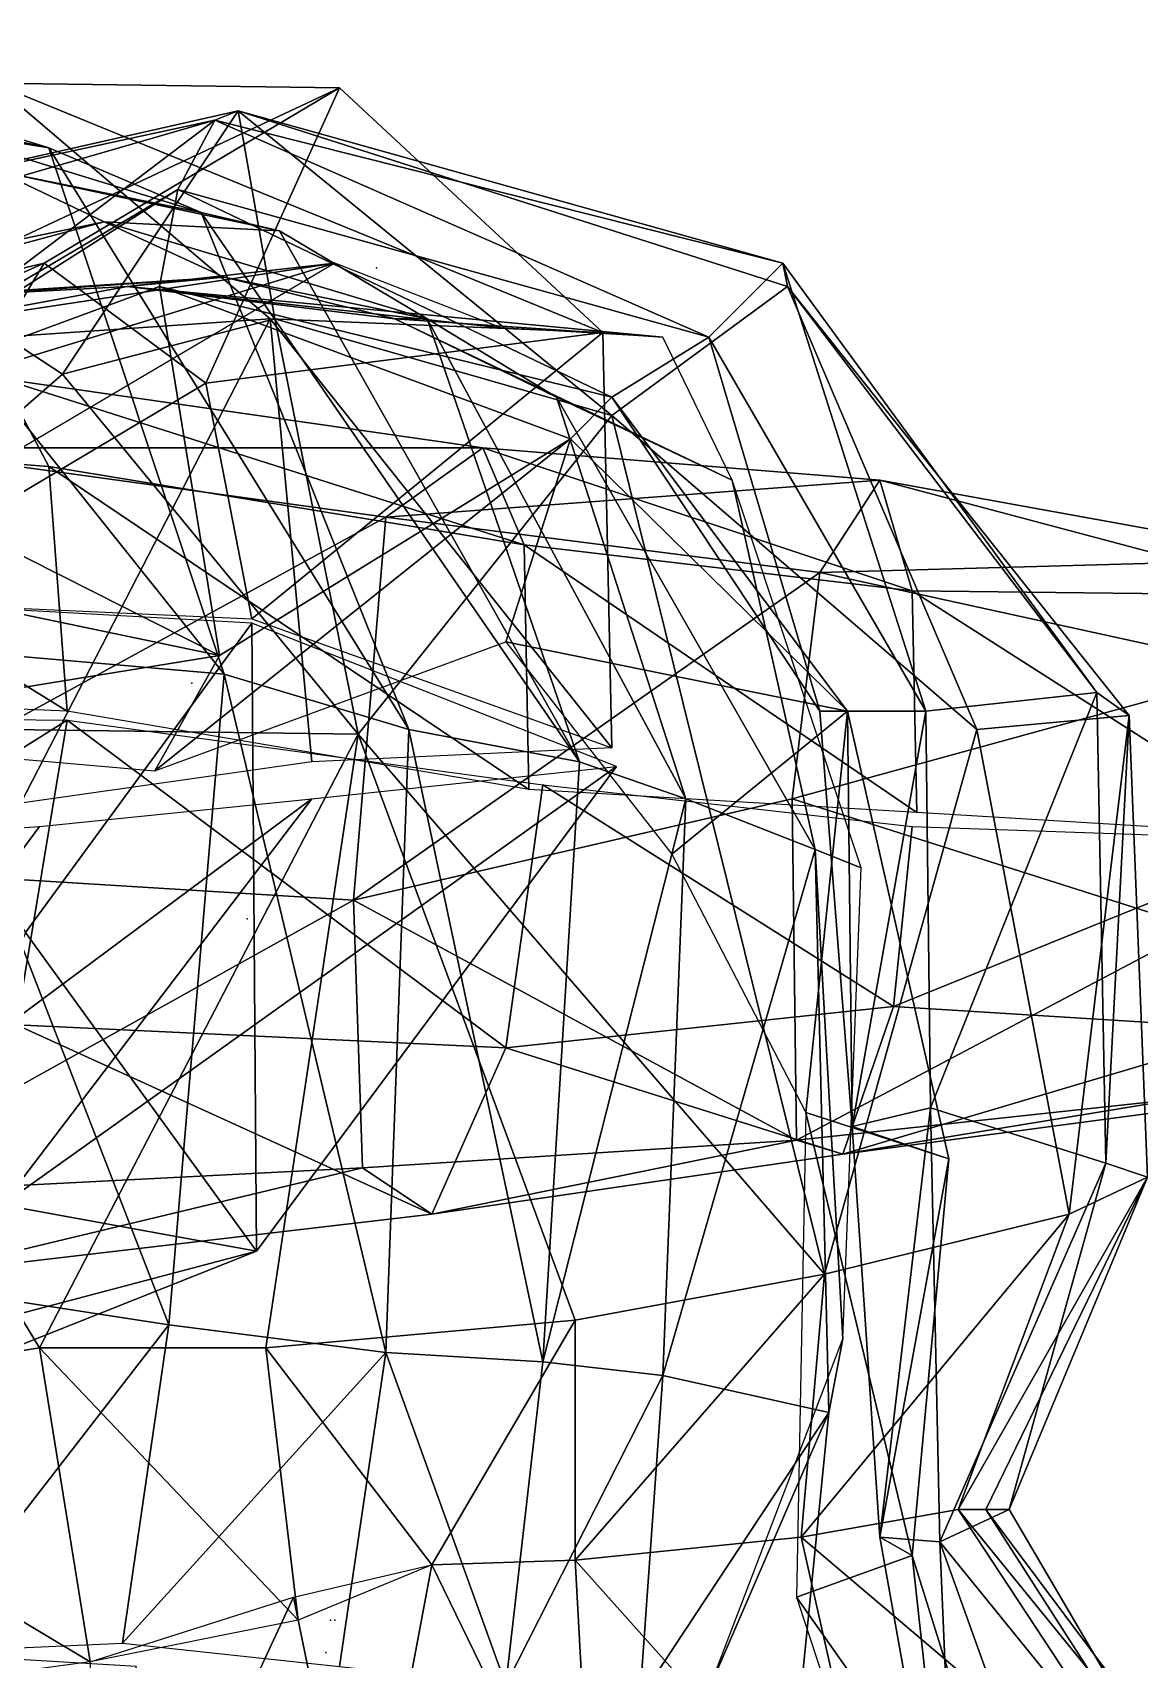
# Model space of a CAD drawing. Extents: x 4.9 to 9.1, y -6.1 to 13.5.
# Drawn here: x 7.68 to 8.079, y 7.393 to 7.98 of the extents above; entities that cross this region are included whole.
import ezdxf

# ---------------------------------------------------------------- set-up
doc = ezdxf.new("R2010")
doc.units = 0
doc.layers.get('0').update_dxf_attribs({"linetype": 'CONTINUOUS'})

msp = doc.modelspace()

# ---------------------------------------------------------------- linework, layer by layer
at = {"color": 0}
for p in [(7.80406, 7.89522, -1.98667), (7.73739, 7.74522, -1.95167), (7.75739, 7.66022, -2.59333), (7.75739, 7.66022, -2.59167), (7.78739, 7.40689, -1.98667), (7.78906, 7.40689, -1.98833), (7.78572, 7.39522, -1.94167), (7.78572, 7.39522, -1.94167)]:
    msp.add_point(p, dxfattribs=at)
for points in [[(7.55072, 7.98022, -1.065), (7.68572, 7.93856, -1.18), (7.61572, 7.95356, -1.21833)], [(7.68572, 7.93856, -1.18), (7.55072, 7.98022, -1.065), (7.58406, 7.95522, -1.02833)], [(7.66572, 7.96189, -2.90333), (7.62739, 7.88356, -2.585), (7.79072, 7.96022, -2.70667)], [(7.64406, 7.86856, -3.26333), (7.66572, 7.96189, -2.90333), (7.76572, 7.87689, -3.06167)], [(7.66572, 7.96189, -2.90333), (7.79072, 7.96022, -2.70667), (7.88572, 7.87189, -2.84)], [(7.88572, 7.87189, -2.84), (7.76572, 7.87689, -3.06167), (7.66572, 7.96189, -2.90333)], [(7.58406, 7.95522, -1.02833), (7.74906, 7.74856, -1.15333), (7.68572, 7.93856, -1.18)], [(7.74906, 7.74856, -1.15333), (7.58406, 7.95522, -1.02833), (7.63406, 7.75856, -1)], [(7.68406, 7.89689, -2.82167), (7.79072, 7.96022, -2.70667), (7.62739, 7.88356, -2.585)], [(7.79072, 7.96022, -2.70667), (7.68406, 7.89689, -2.82167), (7.74239, 7.85356, -2.91167)], [(7.74239, 7.85356, -2.91167), (7.88572, 7.87189, -2.84), (7.79072, 7.96022, -2.70667)], [(7.74572, 7.94856, -2.47), (7.75406, 7.95189, -2.65667), (7.59906, 7.91689, -2.655)], [(7.69072, 7.85689, -2.81667), (7.59906, 7.91689, -2.655), (7.75406, 7.95189, -2.65667)], [(7.61572, 7.95356, -1.21833), (7.74072, 7.91522, -1.34833), (7.66739, 7.93022, -1.38167)], [(7.74072, 7.91522, -1.34833), (7.61572, 7.95356, -1.21833), (7.68572, 7.93856, -1.18)], [(7.75406, 7.95189, -2.65667), (7.76739, 7.87689, -2.805), (7.69072, 7.85689, -2.81667)], [(7.75406, 7.95189, -2.65667), (7.74572, 7.94856, -2.47), (7.95072, 7.89689, -2.49167)], [(7.95072, 7.89689, -2.49167), (7.95239, 7.88856, -2.66833), (7.75406, 7.95189, -2.65667)], [(7.88906, 7.84189, -2.81), (7.75406, 7.95189, -2.65667), (7.95239, 7.88856, -2.66833)], [(7.75406, 7.95189, -2.65667), (7.88906, 7.84189, -2.81), (7.76739, 7.87689, -2.805)], [(7.60906, 7.84522, -2.315), (7.74572, 7.94856, -2.47), (7.58406, 7.90189, -2.50167)], [(7.59906, 7.91689, -2.655), (7.58406, 7.90189, -2.50167), (7.74572, 7.94856, -2.47)], [(7.74572, 7.94856, -2.47), (7.60906, 7.84522, -2.315), (7.73239, 7.92356, -2.31)], [(7.74572, 7.94856, -2.47), (7.73239, 7.92356, -2.31), (7.92406, 7.87022, -2.32)], [(7.92406, 7.87022, -2.32), (7.95072, 7.89689, -2.49167), (7.74572, 7.94856, -2.47)], [(7.68572, 7.93856, -1.18), (7.81572, 7.72856, -1.30333), (7.74072, 7.91522, -1.34833)], [(7.81572, 7.72856, -1.30333), (7.68572, 7.93856, -1.18), (7.74906, 7.74856, -1.15333)], [(7.70572, 7.91189, -1.50333), (7.51406, 7.87189, -1.42167), (7.66739, 7.93022, -1.38167)], [(7.66739, 7.93022, -1.38167), (7.76906, 7.90856, -1.47833), (7.70572, 7.91189, -1.50333)], [(7.76906, 7.90856, -1.47833), (7.66739, 7.93022, -1.38167), (7.74072, 7.91522, -1.34833)], [(7.73239, 7.92356, -2.31), (7.58572, 7.83689, -2.14333), (7.72572, 7.88856, -2.12833)], [(7.58572, 7.83689, -2.14333), (7.73239, 7.92356, -2.31), (7.60906, 7.84522, -2.315)], [(7.73239, 7.92356, -2.31), (7.72572, 7.88856, -2.12833), (7.88906, 7.84856, -2.14167)], [(7.88906, 7.84856, -2.14167), (7.92406, 7.87022, -2.32), (7.73239, 7.92356, -2.31)], [(7.59906, 7.91689, -2.655), (7.69072, 7.85689, -2.81667), (7.54572, 7.73022, -2.82)], [(7.74072, 7.91522, -1.34833), (7.87739, 7.71689, -1.44333), (7.76906, 7.90856, -1.47833)], [(7.87739, 7.71689, -1.44333), (7.74072, 7.91522, -1.34833), (7.81572, 7.72856, -1.30333)], [(7.51406, 7.87189, -1.42167), (7.70572, 7.91189, -1.50333), (7.59406, 7.88189, -1.55)], [(7.74906, 7.89189, -1.62667), (7.59406, 7.88189, -1.55), (7.70572, 7.91189, -1.50333)], [(7.70572, 7.91189, -1.50333), (7.82239, 7.87689, -1.59167), (7.74906, 7.89189, -1.62667)], [(7.82239, 7.87689, -1.59167), (7.70572, 7.91189, -1.50333), (7.76906, 7.90856, -1.47833)], [(7.82239, 7.87689, -1.59167), (7.76906, 7.90856, -1.47833), (7.87739, 7.71689, -1.44333)], [(7.54406, 7.82189, -1.86667), (7.78906, 7.89689, -2.115), (7.62239, 7.79856, -1.99833)], [(7.78906, 7.89689, -2.115), (7.54406, 7.82189, -1.86667), (7.62406, 7.87189, -1.815)], [(7.61072, 7.77522, -2.92667), (7.68406, 7.89689, -2.82167), (7.58739, 7.85356, -2.78333)], [(7.62739, 7.88356, -2.585), (7.58739, 7.85356, -2.78333), (7.68406, 7.89689, -2.82167)], [(7.61072, 7.77522, -2.92667), (7.74239, 7.85356, -2.91167), (7.68406, 7.89689, -2.82167)], [(7.78906, 7.89689, -2.115), (7.62406, 7.87189, -1.815), (7.71406, 7.88856, -1.78)], [(7.71406, 7.88856, -1.78), (7.84906, 7.87356, -2.07833), (7.78906, 7.89689, -2.115)], [(7.95072, 7.89689, -2.49167), (7.92406, 7.87022, -2.32), (8.00239, 7.73522, -2.315)], [(8.00239, 7.73522, -2.315), (8.06406, 7.74189, -2.49333), (7.95072, 7.89689, -2.49167)], [(7.95239, 7.88856, -2.66833), (7.95072, 7.89689, -2.49167), (8.06406, 7.74189, -2.49333)], [(7.59406, 7.88189, -1.55), (7.74906, 7.89189, -1.62667), (7.65406, 7.88522, -1.66167)], [(7.71406, 7.88856, -1.78), (7.65406, 7.88522, -1.66167), (7.74906, 7.89189, -1.62667)], [(7.74906, 7.89189, -1.62667), (7.81072, 7.87689, -1.73167), (7.71406, 7.88856, -1.78)], [(7.81072, 7.87689, -1.73167), (7.74906, 7.89189, -1.62667), (7.82239, 7.87689, -1.59167)], [(7.74739, 7.75522, -2.02667), (7.72572, 7.88856, -2.12833), (7.58572, 7.83689, -2.14333)], [(7.65406, 7.88522, -1.66167), (7.71406, 7.88856, -1.78), (7.62406, 7.87189, -1.815)], [(7.71406, 7.88856, -1.78), (7.90739, 7.87022, -2.045), (7.84906, 7.87356, -2.07833)], [(7.90739, 7.87022, -2.045), (7.71406, 7.88856, -1.78), (7.81072, 7.87689, -1.73167)], [(7.72572, 7.88856, -2.12833), (7.74739, 7.75522, -2.02667), (7.87406, 7.83356, -1.99167)], [(7.87406, 7.83356, -1.99167), (7.88906, 7.84856, -2.14167), (7.72572, 7.88856, -2.12833)], [(7.95239, 7.88856, -2.66833), (8.02072, 7.72856, -2.78833), (7.88906, 7.84189, -2.81)], [(8.06406, 7.74189, -2.49333), (8.07572, 7.73356, -2.67167), (7.95239, 7.88856, -2.66833)], [(8.02072, 7.72856, -2.78833), (7.95239, 7.88856, -2.66833), (8.07572, 7.73356, -2.67167)], [(7.76572, 7.87689, -3.06167), (7.67572, 7.70189, -3.31167), (7.64406, 7.86856, -3.26333)], [(7.67572, 7.70189, -3.31167), (7.76572, 7.87689, -3.06167), (7.78072, 7.71689, -3.14667)], [(7.79739, 7.72689, -2.9), (7.69072, 7.85689, -2.81667), (7.76739, 7.87689, -2.805)], [(7.76572, 7.87689, -3.06167), (7.88572, 7.87189, -2.84), (7.88906, 7.72189, -2.96167)], [(7.88906, 7.72189, -2.96167), (7.78072, 7.71689, -3.14667), (7.76572, 7.87689, -3.06167)], [(7.79739, 7.72689, -2.9), (7.76739, 7.87689, -2.805), (7.88906, 7.84189, -2.81)], [(7.81072, 7.87689, -1.73167), (7.93239, 7.81856, -1.915), (7.90739, 7.87022, -2.045)], [(7.93239, 7.81856, -1.915), (7.81072, 7.87689, -1.73167), (7.86906, 7.84856, -1.70667)], [(7.82239, 7.87689, -1.59167), (7.86906, 7.84856, -1.70667), (7.81072, 7.87689, -1.73167)], [(7.86906, 7.84856, -1.70667), (7.82239, 7.87689, -1.59167), (7.91572, 7.70356, -1.52333)], [(7.87739, 7.71689, -1.44333), (7.91572, 7.70356, -1.52333), (7.82239, 7.87689, -1.59167)], [(7.88572, 7.87189, -2.84), (7.74239, 7.85356, -2.91167), (7.75906, 7.76856, -2.98667)], [(7.75906, 7.76856, -2.98667), (7.88906, 7.72189, -2.96167), (7.88572, 7.87189, -2.84)], [(7.92406, 7.87022, -2.32), (7.88906, 7.84856, -2.14167), (7.96406, 7.73522, -2.15667)], [(7.96406, 7.73522, -2.15667), (8.00239, 7.73522, -2.315), (7.92406, 7.87022, -2.32)], [(7.53072, 7.83522, -3.77667), (7.66906, 7.85522, -3.63333), (7.68572, 7.82356, -3.72)], [(7.79739, 7.72689, -2.9), (7.54572, 7.73022, -2.82), (7.69072, 7.85689, -2.81667)], [(7.84239, 7.83022, -3.58667), (7.66906, 7.85522, -3.63333), (7.62572, 7.83022, -3.49)], [(7.85739, 7.79522, -3.67), (7.68572, 7.82356, -3.72), (7.66906, 7.85522, -3.63333)], [(7.66906, 7.85522, -3.63333), (7.84239, 7.83022, -3.58667), (7.85739, 7.79522, -3.67)], [(7.61072, 7.77522, -2.92667), (7.75906, 7.76856, -2.98667), (7.74239, 7.85356, -2.91167)], [(7.93239, 7.81856, -1.915), (7.86906, 7.84856, -1.70667), (7.96239, 7.68522, -1.65667)], [(7.91572, 7.70356, -1.52333), (7.96239, 7.68522, -1.65667), (7.86906, 7.84856, -1.70667)], [(7.88906, 7.84856, -2.14167), (7.87406, 7.83356, -1.99167), (7.97406, 7.73522, -1.99833)], [(7.97406, 7.73522, -1.99833), (7.96406, 7.73522, -2.15667), (7.88906, 7.84856, -2.14167)], [(7.88906, 7.84189, -2.81), (7.96572, 7.53189, -2.85333), (7.79739, 7.72689, -2.9)], [(7.96572, 7.53189, -2.85333), (7.88906, 7.84189, -2.81), (8.02072, 7.72856, -2.78833)], [(7.69239, 7.73522, -3.76667), (7.53406, 7.74189, -3.81667), (7.53072, 7.83522, -3.77667)], [(7.53072, 7.83522, -3.77667), (7.68572, 7.82356, -3.72), (7.69239, 7.73522, -3.76667)], [(7.58572, 7.83689, -2.14333), (7.59572, 7.78689, -1.99667), (7.74739, 7.75522, -2.02667)], [(7.87406, 7.83356, -1.99167), (7.72406, 7.71356, -1.85333), (7.85072, 7.76022, -1.825)], [(7.72406, 7.71356, -1.85333), (7.87406, 7.83356, -1.99167), (7.74739, 7.75522, -2.02667)], [(7.85072, 7.76022, -1.825), (7.97406, 7.73522, -1.99833), (7.87406, 7.83356, -1.99167)], [(7.80739, 7.80522, -3.44833), (7.62572, 7.83022, -3.49), (7.57906, 7.68022, -3.415)], [(7.62572, 7.83022, -3.49), (7.80739, 7.80522, -3.44833), (7.84239, 7.83022, -3.58667)], [(7.98572, 7.81856, -3.54333), (7.84239, 7.83022, -3.58667), (7.80739, 7.80522, -3.44833)], [(7.99739, 7.77856, -3.62667), (7.85739, 7.79522, -3.67), (7.84239, 7.83022, -3.58667)], [(7.84239, 7.83022, -3.58667), (7.98572, 7.81856, -3.54333), (7.99739, 7.77856, -3.62667)], [(7.85906, 7.70689, -3.705), (7.69239, 7.73522, -3.76667), (7.68572, 7.82356, -3.72)], [(7.68572, 7.82356, -3.72), (7.85739, 7.79522, -3.67), (7.85906, 7.70689, -3.705)], [(7.80739, 7.80522, -3.44833), (7.96406, 7.78522, -3.41333), (7.98572, 7.81856, -3.54333)], [(7.96239, 7.68522, -1.65667), (7.97906, 7.67856, -1.78167), (7.93239, 7.81856, -1.915)], [(8.14239, 7.79022, -3.50167), (7.98572, 7.81856, -3.54333), (7.96406, 7.78522, -3.41333)], [(8.14239, 7.77689, -3.585), (7.99739, 7.77856, -3.62667), (7.98572, 7.81856, -3.54333)], [(7.98572, 7.81856, -3.54333), (8.14239, 7.79022, -3.50167), (8.14239, 7.77689, -3.585)], [(7.57906, 7.68022, -3.415), (7.79572, 7.66689, -3.39167), (7.80739, 7.80522, -3.44833)], [(7.96406, 7.78522, -3.41333), (7.80739, 7.80522, -3.44833), (7.79572, 7.66689, -3.39167)], [(7.99906, 7.69856, -3.65167), (7.85906, 7.70689, -3.705), (7.85739, 7.79522, -3.67)], [(7.85739, 7.79522, -3.67), (7.99739, 7.77856, -3.62667), (7.99906, 7.69856, -3.65167)], [(7.57239, 7.72689, -1.82667), (7.74739, 7.75522, -2.02667), (7.59572, 7.78689, -1.99667)], [(7.79572, 7.66689, -3.39167), (7.95406, 7.70356, -3.37333), (7.96406, 7.78522, -3.41333)], [(8.12406, 7.75022, -3.395), (7.96406, 7.78522, -3.41333), (7.95406, 7.70356, -3.37333)], [(7.96406, 7.78522, -3.41333), (8.12406, 7.75022, -3.395), (8.14239, 7.79022, -3.50167)], [(8.13572, 7.69022, -3.61167), (7.99906, 7.69856, -3.65167), (7.99739, 7.77856, -3.62667)], [(7.99739, 7.77856, -3.62667), (8.14239, 7.77689, -3.585), (8.13572, 7.69022, -3.61167)], [(7.61072, 7.77522, -2.92667), (7.67739, 7.65522, -3.00833), (7.75906, 7.76689, -2.98667)], [(7.76072, 7.54022, -3.00667), (7.75906, 7.76689, -2.98667), (7.67739, 7.65522, -3.00833)], [(7.75906, 7.76689, -2.98667), (7.76072, 7.54022, -3.00667), (7.89072, 7.71522, -2.965)], [(7.74739, 7.75522, -2.02667), (7.57239, 7.72689, -1.82667), (7.72406, 7.71356, -1.85333)], [(7.63406, 7.75856, -1), (7.72906, 7.51356, -1.15), (7.74906, 7.74856, -1.15333)], [(7.72906, 7.51356, -1.15), (7.63406, 7.75856, -1), (7.64239, 7.52689, -0.99167)], [(7.97406, 7.73522, -1.99833), (7.85072, 7.76022, -1.825), (7.91072, 7.68356, -1.80333)], [(7.95406, 7.70356, -3.37333), (8.10072, 7.65689, -3.38333), (8.12406, 7.75022, -3.395)], [(7.80739, 7.50356, -1.32167), (7.74906, 7.74856, -1.15333), (7.72906, 7.51356, -1.15)], [(7.74906, 7.74856, -1.15333), (7.80739, 7.50356, -1.32167), (7.81572, 7.72856, -1.30333)], [(8.06406, 7.74189, -2.49333), (8.00239, 7.73522, -2.315), (8.00406, 7.59189, -2.32833)], [(8.00406, 7.59189, -2.32833), (8.06739, 7.57189, -2.5), (8.06406, 7.74189, -2.49333)], [(8.07572, 7.73356, -2.67167), (8.06406, 7.74189, -2.49333), (8.06739, 7.57189, -2.5)], [(7.69239, 7.73189, -3.77), (7.52239, 7.62522, -3.78), (7.53406, 7.73356, -3.82)], [(7.52239, 7.62522, -3.78), (7.69239, 7.73189, -3.77), (7.67406, 7.62189, -3.72667)], [(7.85072, 7.61356, -3.66833), (7.67406, 7.62189, -3.72667), (7.69239, 7.73189, -3.77)], [(7.69239, 7.73189, -3.77), (7.86406, 7.70856, -3.69833), (7.85072, 7.61356, -3.66833)], [(7.97406, 7.73522, -1.99833), (7.91072, 7.68356, -1.80333), (7.95906, 7.59022, -1.77167)], [(7.95906, 7.59022, -1.77167), (8.01072, 7.57356, -2.00667), (7.97406, 7.73522, -1.99833)], [(7.97406, 7.73522, -1.99833), (7.97572, 7.58522, -2.15333), (7.96406, 7.73522, -2.15667)], [(8.00239, 7.73522, -2.315), (7.96406, 7.73522, -2.15667), (7.97572, 7.58522, -2.15333)], [(7.97572, 7.58522, -2.15333), (7.97406, 7.73522, -1.99833), (8.01072, 7.57356, -2.00667)], [(7.97572, 7.58522, -2.15333), (8.00406, 7.59189, -2.32833), (8.00239, 7.73522, -2.315)], [(8.07572, 7.73356, -2.67167), (8.05406, 7.55356, -2.775), (8.02072, 7.72856, -2.78833)], [(8.05406, 7.55356, -2.775), (8.07572, 7.73356, -2.67167), (8.08239, 7.56689, -2.66333)], [(8.06739, 7.57189, -2.5), (8.08239, 7.56689, -2.66333), (8.07572, 7.73356, -2.67167)], [(7.68239, 7.50522, -2.88), (7.54739, 7.48356, -2.805), (7.54572, 7.73022, -2.82)], [(7.54572, 7.73022, -2.82), (7.79739, 7.72689, -2.9), (7.68239, 7.50522, -2.88)], [(7.76406, 7.50522, -2.89333), (7.68239, 7.50522, -2.88), (7.79739, 7.72689, -2.9)], [(7.79739, 7.72689, -2.9), (7.87572, 7.51522, -2.88833), (7.76406, 7.50522, -2.89333)], [(7.87572, 7.51522, -2.88833), (7.79739, 7.72689, -2.9), (7.96572, 7.53189, -2.85333)], [(7.86406, 7.50022, -1.45), (7.81572, 7.72856, -1.30333), (7.80739, 7.50356, -1.32167)], [(7.81572, 7.72856, -1.30333), (7.86406, 7.50022, -1.45), (7.87739, 7.71689, -1.44333)], [(7.96572, 7.53189, -2.85333), (8.02072, 7.72856, -2.78833), (8.05406, 7.55356, -2.775)], [(7.66906, 7.55689, -3.16333), (7.89072, 7.71522, -2.965), (7.76072, 7.54022, -3.00667)], [(7.89072, 7.71522, -2.965), (7.66906, 7.55689, -3.16333), (7.78072, 7.70356, -3.13833)], [(7.91572, 7.70356, -1.52333), (7.87739, 7.71689, -1.44333), (7.86406, 7.50022, -1.45)], [(7.99072, 7.62856, -3.62667), (7.85072, 7.61356, -3.66833), (7.86406, 7.70856, -3.69833)], [(7.86406, 7.70856, -3.69833), (7.99739, 7.69356, -3.655), (7.99072, 7.62856, -3.62667)], [(7.57906, 7.55356, -3.31), (7.78072, 7.70356, -3.13833), (7.66906, 7.55689, -3.16333)], [(7.78072, 7.70356, -3.13833), (7.57906, 7.55356, -3.31), (7.68239, 7.69356, -3.305)], [(7.79572, 7.66689, -3.39167), (7.95572, 7.58022, -3.45833), (7.95406, 7.70356, -3.37333)], [(7.86406, 7.50022, -1.45), (7.90739, 7.49522, -1.535), (7.91572, 7.70356, -1.52333)], [(7.96239, 7.68522, -1.65667), (7.91572, 7.70356, -1.52333), (7.90739, 7.49522, -1.535)], [(8.10072, 7.65689, -3.38333), (7.95406, 7.70356, -3.37333), (7.95572, 7.58022, -3.45833)], [(7.58406, 7.68689, -3.45333), (7.68239, 7.69356, -3.305), (7.57906, 7.55356, -3.31)], [(8.13906, 7.68856, -3.61167), (7.99072, 7.62856, -3.62667), (7.99739, 7.69356, -3.655)], [(7.90739, 7.49522, -1.535), (7.96739, 7.48189, -1.65167), (7.96239, 7.68522, -1.65667)], [(7.96239, 7.68522, -1.65667), (7.97239, 7.50856, -1.76167), (7.97906, 7.67856, -1.78167)], [(7.97239, 7.50856, -1.76167), (7.96239, 7.68522, -1.65667), (7.96739, 7.48189, -1.65167)], [(7.99072, 7.62856, -3.62667), (8.13906, 7.68856, -3.61167), (8.12406, 7.62022, -3.58667)], [(7.79572, 7.66689, -3.39167), (7.57906, 7.68022, -3.415), (7.60406, 7.56022, -3.49)], [(7.60406, 7.56022, -3.49), (7.79906, 7.57022, -3.47333), (7.79572, 7.66689, -3.39167)], [(7.95572, 7.58022, -3.45833), (7.79572, 7.66689, -3.39167), (7.79906, 7.57022, -3.47333)], [(7.67739, 7.65522, -3.00833), (7.60572, 7.47856, -2.91), (7.76072, 7.54022, -3.00667)], [(7.95572, 7.58022, -3.45833), (8.09406, 7.59522, -3.44667), (8.10072, 7.65689, -3.38333)], [(7.85072, 7.61356, -3.66833), (7.99072, 7.62856, -3.62667), (7.97239, 7.57522, -3.55)], [(8.12406, 7.62022, -3.58667), (7.97239, 7.57522, -3.55), (7.99072, 7.62856, -3.62667)], [(7.82406, 7.55356, -3.57333), (7.63906, 7.53189, -3.62167), (7.67406, 7.62189, -3.72667)], [(7.67406, 7.62189, -3.72667), (7.85072, 7.61356, -3.66833), (7.82406, 7.55356, -3.57333)], [(7.97239, 7.57522, -3.55), (8.12406, 7.62022, -3.58667), (8.11072, 7.59356, -3.52667)], [(7.97239, 7.57522, -3.55), (7.82406, 7.55356, -3.57333), (7.85072, 7.61356, -3.66833)], [(8.09406, 7.59522, -3.44667), (7.95572, 7.58022, -3.45833), (7.97239, 7.57522, -3.55)], [(7.97239, 7.57522, -3.55), (8.11072, 7.59356, -3.52667), (8.09406, 7.59522, -3.44667)], [(8.00406, 7.59189, -2.32833), (7.97572, 7.58522, -2.15333), (7.98572, 7.43689, -2.16167)], [(7.98572, 7.43689, -2.16167), (8.00739, 7.43522, -2.32833), (8.00406, 7.59189, -2.32833)], [(8.06739, 7.57189, -2.5), (8.00406, 7.59189, -2.32833), (8.00739, 7.43522, -2.32833)], [(7.99739, 7.43022, -2.00667), (7.95906, 7.59022, -1.77167), (7.95572, 7.41522, -1.81667)], [(7.95906, 7.59022, -1.77167), (7.99739, 7.43022, -2.00667), (8.01072, 7.57356, -2.00667)], [(8.01072, 7.57356, -2.00667), (7.98572, 7.43689, -2.16167), (7.97572, 7.58522, -2.15333)], [(7.95572, 7.58022, -3.45833), (7.79906, 7.57022, -3.47333), (7.82406, 7.55356, -3.57333)], [(7.82406, 7.55356, -3.57333), (7.97239, 7.57522, -3.55), (7.95572, 7.58022, -3.45833)], [(7.98572, 7.43689, -2.16167), (8.01072, 7.57356, -2.00667), (7.99739, 7.43022, -2.00667)], [(7.79906, 7.57022, -3.47333), (7.60406, 7.56022, -3.49), (7.63906, 7.53189, -3.62167)], [(7.63906, 7.53189, -3.62167), (7.82406, 7.55356, -3.57333), (7.79906, 7.57022, -3.47333)], [(8.00739, 7.43522, -2.32833), (8.03239, 7.44689, -2.51667), (8.06739, 7.57189, -2.5)], [(8.08239, 7.56689, -2.66333), (8.06739, 7.57189, -2.5), (8.03239, 7.44689, -2.51667)], [(8.01406, 7.44689, -2.71333), (8.08239, 7.56689, -2.66333), (8.02406, 7.44689, -2.65667)], [(8.08239, 7.56689, -2.66333), (8.01406, 7.44689, -2.71333), (8.05406, 7.55356, -2.775)], [(8.03239, 7.44689, -2.51667), (8.02406, 7.44689, -2.65667), (8.08239, 7.56689, -2.66333)], [(7.76072, 7.54022, -3.00667), (7.50906, 7.47356, -3.08833), (7.66906, 7.55689, -3.16333)], [(7.95739, 7.43689, -2.79667), (8.05406, 7.55356, -2.775), (8.01406, 7.44689, -2.71333)], [(8.05406, 7.55356, -2.775), (7.95739, 7.43689, -2.79667), (7.96572, 7.53189, -2.85333)], [(7.50906, 7.47356, -3.08833), (7.76072, 7.54022, -3.00667), (7.60572, 7.47856, -2.91)], [(7.87572, 7.42856, -2.83333), (7.96572, 7.53189, -2.85333), (7.95739, 7.43689, -2.79667)], [(7.96572, 7.53189, -2.85333), (7.87572, 7.42856, -2.83333), (7.87572, 7.51522, -2.88833)], [(7.72906, 7.51356, -1.15), (7.64239, 7.52689, -0.99167), (7.63739, 7.39522, -1.01667)], [(7.82406, 7.42689, -2.83167), (7.76406, 7.50522, -2.89333), (7.87572, 7.51522, -2.88833)], [(7.82406, 7.42689, -2.83167), (7.87572, 7.51522, -2.88833), (7.87572, 7.42856, -2.83333)], [(7.63739, 7.39522, -1.01667), (7.71239, 7.39856, -1.15167), (7.72906, 7.51356, -1.15)], [(7.80739, 7.50356, -1.32167), (7.72906, 7.51356, -1.15), (7.71239, 7.39856, -1.15167)], [(7.96739, 7.48189, -1.65167), (7.92406, 7.38189, -1.77833), (7.97239, 7.50856, -1.76167)], [(7.54739, 7.48356, -2.805), (7.68239, 7.50522, -2.88), (7.70072, 7.39189, -2.82)], [(7.77572, 7.40689, -2.83333), (7.70072, 7.39189, -2.82), (7.68239, 7.50522, -2.88)], [(7.68239, 7.50522, -2.88), (7.76406, 7.50522, -2.89333), (7.77572, 7.40689, -2.83333)], [(7.71239, 7.39856, -1.15167), (7.79072, 7.39022, -1.33667), (7.80739, 7.50356, -1.32167)], [(7.82406, 7.42689, -2.83167), (7.77572, 7.40689, -2.83333), (7.76406, 7.50522, -2.89333)], [(7.85072, 7.38356, -1.455), (7.80739, 7.50356, -1.32167), (7.79072, 7.39022, -1.33667)], [(7.80739, 7.50356, -1.32167), (7.85072, 7.38356, -1.455), (7.86406, 7.50022, -1.45)], [(7.90739, 7.49522, -1.535), (7.86406, 7.50022, -1.45), (7.85072, 7.38356, -1.455)], [(7.85072, 7.38356, -1.455), (7.89906, 7.37856, -1.54667), (7.90739, 7.49522, -1.535)], [(7.96739, 7.48189, -1.65167), (7.90739, 7.49522, -1.535), (7.89906, 7.37856, -1.54667)], [(7.70072, 7.39189, -2.82), (7.56572, 7.37356, -2.79667), (7.54739, 7.48356, -2.805)], [(7.89906, 7.37856, -1.54667), (7.95739, 7.38189, -1.65667), (7.96739, 7.48189, -1.65167)], [(7.92406, 7.38189, -1.77833), (7.96739, 7.48189, -1.65167), (7.95739, 7.38189, -1.65667)], [(7.95739, 7.43689, -2.79667), (8.01406, 7.44689, -2.71333), (8.10072, 7.31522, -2.76)], [(8.00739, 7.43522, -2.32833), (8.12239, 7.29356, -2.49667), (8.03239, 7.44689, -2.51667)], [(8.01406, 7.44689, -2.71333), (8.02406, 7.44689, -2.65667), (8.13739, 7.29522, -2.65833)], [(8.13739, 7.29522, -2.65833), (8.10072, 7.31522, -2.76), (8.01406, 7.44689, -2.71333)], [(8.02406, 7.44689, -2.65667), (8.03239, 7.44689, -2.51667), (8.12239, 7.29356, -2.49667)], [(8.12239, 7.29356, -2.49667), (8.13739, 7.29522, -2.65833), (8.02406, 7.44689, -2.65667)], [(7.87572, 7.42856, -2.83333), (7.95739, 7.43689, -2.79667), (7.98739, 7.30356, -2.86667)], [(8.10072, 7.31522, -2.76), (7.98739, 7.30356, -2.86667), (7.95739, 7.43689, -2.79667)], [(7.99739, 7.43022, -2.00667), (8.01406, 7.27856, -2.16333), (7.98572, 7.43689, -2.16167)], [(8.00739, 7.43522, -2.32833), (7.98572, 7.43689, -2.16167), (8.01406, 7.27856, -2.16333)], [(8.01406, 7.27856, -2.16333), (8.06239, 7.28189, -2.31667), (8.00739, 7.43522, -2.32833)], [(8.12239, 7.29356, -2.49667), (8.00739, 7.43522, -2.32833), (8.06239, 7.28189, -2.31667)], [(7.82406, 7.42689, -2.83167), (7.79906, 7.29356, -2.88333), (7.77406, 7.41522, -2.83167)], [(7.82406, 7.42689, -2.83167), (7.88239, 7.30689, -2.89), (7.79906, 7.29356, -2.88333)], [(7.82406, 7.42689, -2.83167), (7.87572, 7.42856, -2.83333), (7.88239, 7.30689, -2.89)], [(7.98739, 7.30356, -2.86667), (7.88239, 7.30689, -2.89), (7.87572, 7.42856, -2.83333)], [(7.95572, 7.41522, -1.81667), (8.03906, 7.29689, -2.01667), (7.99739, 7.43022, -2.00667)], [(8.01406, 7.27856, -2.16333), (7.99739, 7.43022, -2.00667), (8.03906, 7.29689, -2.01667)], [(7.77406, 7.41522, -2.83167), (7.70739, 7.27189, -2.87667), (7.70072, 7.39189, -2.82)], [(7.70739, 7.27189, -2.87667), (7.77406, 7.41522, -2.83167), (7.79906, 7.29356, -2.88333)], [(8.03906, 7.29689, -2.01667), (7.95572, 7.41522, -1.81667), (7.99906, 7.28356, -1.81167)], [(7.71739, 7.39022, -1.16), (7.63239, 7.39522, -1.01), (7.62239, 7.19689, -1.01167)]]:
    msp.add_3dface(points, dxfattribs=at)

doc.saveas('drawing.dxf')
